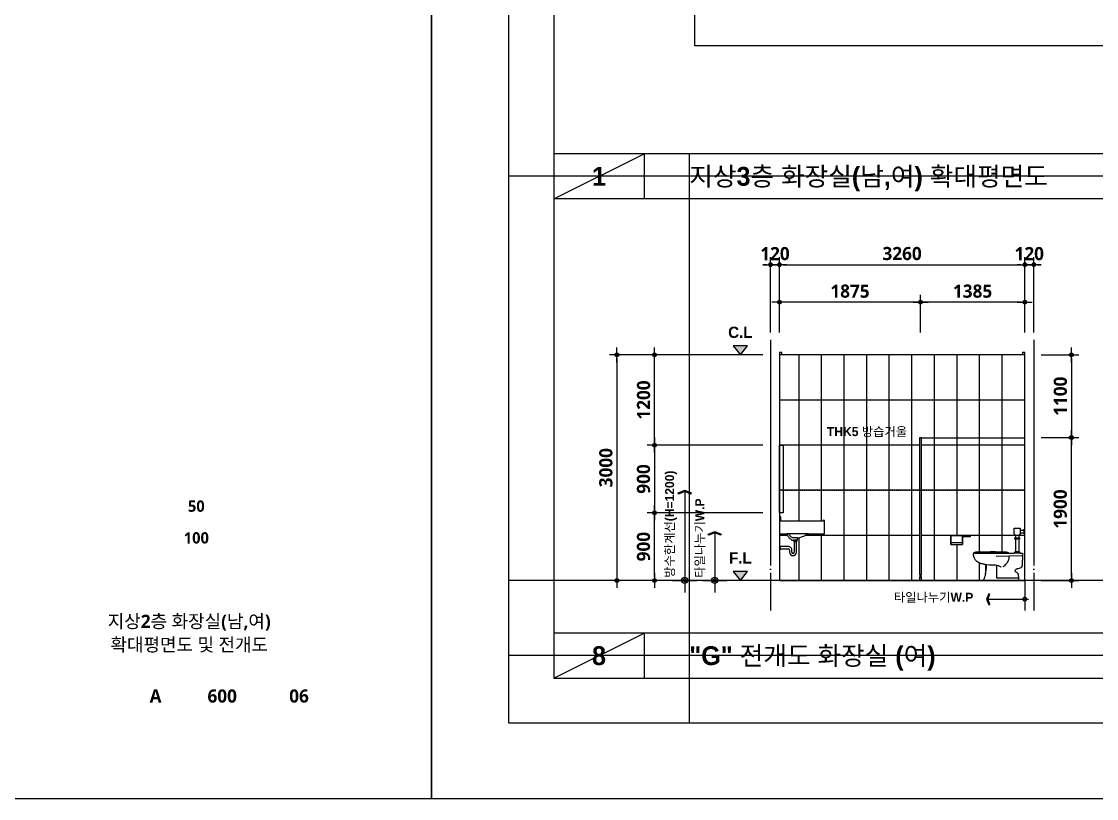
# Model space of a CAD drawing. Header units: millimetres. Extents: x 0 to 336000, y 0 to 30768.
# Drawn here: x 246549 to 260838, y 0 to 10334 of the extents above; entities that cross this region are included whole.
import ezdxf
from ezdxf.enums import TextEntityAlignment as Align

# ---------------------------------------------------------------- set-up
doc = ezdxf.new("R2010")
doc.units = ezdxf.units.MM
doc.header["$LTSCALE"] = 50
doc.linetypes.add('CEN', pattern=[62, 60, -1, 0, -1])
doc.linetypes.add('HID', pattern=[0.5, 0.25, -0.25])
doc.layers.get('Defpoints').update_dxf_attribs({"color": 153})
for name, color, linetype in [('A-ANNO-GRA1', 7, 'Continuous'), ('A-ANNO-LEAD', 4, 'Continuous'), ('A-ANNO-SYMB', 7, 'Continuous'), ('A-ANNO-TEXT1', 7, 'Continuous'), ('A-ANNO-TITL', 7, 'Continuous'), ('A-CEN', 1, 'CEN'), ('A-FLOR-TOIL-ELE2', 4, 'Continuous'), ('A-FLOR-TOIL-TILE', 8, 'Continuous'), ('A-ST-AXIS-DIM', 7, 'Continuous'), ('CEN', 1, 'Continuous'), ('DIM', 7, 'Continuous'), ('ELE2', 3, 'Continuous'), ('HID', 7, 'HID'), ('TIL', 8, 'Continuous'), ('TO', 4, 'Continuous')]:
    doc.layers.add(name, color=color, linetype=linetype)
doc.layers.add('G(그리드1)', color=185, linetype='Continuous', plot=False)
doc.layers.add('G(그리드2)', color=235, linetype='Continuous', plot=False)
doc.styles.add('2020음성 1차', font='나눔고딕Bold.ttf')
doc.styles.add('SH_진천_나눔', font='')
doc.styles.get('SH_진천_나눔').set_extended_font_data('NanumGothic', bold=True)
doc.dimstyles.new('SHP 50', dxfattribs={"dimscale": 50, "dimtxt": 3.5, "dimasz": 1, "dimexe": 2, "dimexo": 2, "dimgap": 1, "dimtad": 1, "dimdec": 0, "dimzin": 0, "dimdsep": 46, "dimtxsty": 'SH_진천_나눔', "dimblk": 'DIMDOT', "dimcen": 0.09, "dimclrd": 256, "dimclre": 256, "dimclrt": 3, "dimadec": 0, "dimazin": 1, "dimtfac": 1, "dimtdec": 0, "dimtix": 1, "dimtmove": 2, "dimatfit": 0, "dimldrblk": 'DIMDOT', "dimfxl": 1, "dimtolj": 1, "dimtzin": 0, "dimlwd": -1, "dimlwe": -1, "dimarcsym": 0})

# ---------------------------------------------------------------- blocks, each defined once
blk = doc.blocks.new('DIMDOT')
at = {"color": 0}
blk.add_line((-2, 0), (2, 0), dxfattribs=at)
for radius in [0.5, 0.25]:
    blk.add_circle((0, 0), radius, dxfattribs=at)
blk = doc.blocks.new('*D22641')
at = {"layer": 'A-ST-AXIS-DIM'}
for p, q in [((256504, 6200), (256504, 7200)), ((256624, 6200), (256624, 7200)), ((256454, 7100), (256404, 7100)), ((256624, 7100), (256504, 7100)), ((256674, 7100), (256724, 7100))]:
    blk.add_line(p, q, dxfattribs=at)
at = {"layer": 'Defpoints', "color": 0}
for p in [(256504, 7100), (256504, 6100), (256624, 6100)]:
    blk.add_point(p, dxfattribs=at)
at = {"layer": 'A-ST-AXIS-DIM', "linetype": 'ByBlock', "xscale": 50, "yscale": 50, "zscale": 50}
blk.add_blockref('DIMDOT', (256504, 7100), dxfattribs=at)
at = {"layer": 'A-ST-AXIS-DIM', "linetype": 'ByBlock', "xscale": 50, "yscale": 50, "zscale": 50, "rotation": 180}
blk.add_blockref('DIMDOT', (256624, 7100), dxfattribs=at)
at = {"layer": 'A-ST-AXIS-DIM', "color": 3, "insert": (256564, 7246), "char_height": 175, "attachment_point": 5, "style": 'SH_진천_나눔'}
blk.add_mtext('\\A1;120', dxfattribs=at)
blk = doc.blocks.new('*D22642')
at = {"layer": 'A-ST-AXIS-DIM'}
for p, q in [((256624, 6200), (256624, 7200)), ((259884, 6200), (259884, 7200)), ((256674, 7100), (259834, 7100))]:
    blk.add_line(p, q, dxfattribs=at)
at = {"layer": 'Defpoints', "color": 0}
for p in [(259884, 7100), (256624, 6100), (259884, 6100)]:
    blk.add_point(p, dxfattribs=at)
at = {"layer": 'A-ST-AXIS-DIM', "linetype": 'ByBlock', "xscale": 50, "yscale": 50, "zscale": 50, "rotation": 180}
blk.add_blockref('DIMDOT', (256624, 7100), dxfattribs=at)
at = {"layer": 'A-ST-AXIS-DIM', "linetype": 'ByBlock', "xscale": 50, "yscale": 50, "zscale": 50}
blk.add_blockref('DIMDOT', (259884, 7100), dxfattribs=at)
at = {"layer": 'A-ST-AXIS-DIM', "color": 3, "insert": (258254, 7247), "char_height": 175, "attachment_point": 5, "style": 'SH_진천_나눔'}
blk.add_mtext('\\A1;3260', dxfattribs=at)
blk = doc.blocks.new('*D22643')
at = {"layer": 'A-ST-AXIS-DIM'}
for p, q in [((259884, 6200), (259884, 7200)), ((260004, 6200), (260004, 7200)), ((259834, 7100), (259784, 7100)), ((259884, 7100), (260004, 7100)), ((260054, 7100), (260104, 7100))]:
    blk.add_line(p, q, dxfattribs=at)
at = {"layer": 'Defpoints', "color": 0}
for p in [(260004, 7100), (259884, 6100), (260004, 6100)]:
    blk.add_point(p, dxfattribs=at)
at = {"layer": 'A-ST-AXIS-DIM', "linetype": 'ByBlock', "xscale": 50, "yscale": 50, "zscale": 50}
blk.add_blockref('DIMDOT', (259884, 7100), dxfattribs=at)
at = {"layer": 'A-ST-AXIS-DIM', "linetype": 'ByBlock', "xscale": 50, "yscale": 50, "zscale": 50, "rotation": 180}
blk.add_blockref('DIMDOT', (260004, 7100), dxfattribs=at)
at = {"layer": 'A-ST-AXIS-DIM', "color": 3, "insert": (259944, 7246), "char_height": 175, "attachment_point": 5, "style": 'SH_진천_나눔'}
blk.add_mtext('\\A1;120', dxfattribs=at)
blk = doc.blocks.new('*D22644')
at = {"layer": 'A-ST-AXIS-DIM'}
for p, q in [((256404, 5900), (254364, 5900)), ((254464, 5850), (254464, 2950)), ((256404, 2900), (254364, 2900))]:
    blk.add_line(p, q, dxfattribs=at)
at = {"layer": 'Defpoints', "color": 0}
for p in [(256504, 5900), (254464, 2900), (256504, 2900)]:
    blk.add_point(p, dxfattribs=at)
at = {"layer": 'A-ST-AXIS-DIM', "linetype": 'ByBlock', "xscale": 50, "yscale": 50, "zscale": 50}
for p, rotation in [((254464, 5900), 90), ((254464, 2900), 270)]:
    blk.add_blockref('DIMDOT', p, dxfattribs=dict(at, rotation=rotation))
at = {"layer": 'A-ST-AXIS-DIM', "color": 3, "insert": (254317, 4400), "char_height": 175, "attachment_point": 5, "rotation": 90, "style": 'SH_진천_나눔'}
blk.add_mtext('\\A1;3000', dxfattribs=at)
blk = doc.blocks.new('*D22645')
at = {"layer": 'A-ST-AXIS-DIM'}
for p, q in [((256404, 5900), (254864, 5900)), ((254964, 4750), (254964, 5850)), ((256404, 4700), (254864, 4700))]:
    blk.add_line(p, q, dxfattribs=at)
at = {"layer": 'Defpoints', "color": 0}
for p in [(254964, 5900), (256504, 5900), (256504, 4700)]:
    blk.add_point(p, dxfattribs=at)
at = {"layer": 'A-ST-AXIS-DIM', "linetype": 'ByBlock', "xscale": 50, "yscale": 50, "zscale": 50}
for p, rotation in [((254964, 5900), 90), ((254964, 4700), 270)]:
    blk.add_blockref('DIMDOT', p, dxfattribs=dict(at, rotation=rotation))
at = {"layer": 'A-ST-AXIS-DIM', "color": 3, "insert": (254818, 5300), "char_height": 175, "attachment_point": 5, "rotation": 90, "style": 'SH_진천_나눔'}
blk.add_mtext('\\A1;1200', dxfattribs=at)
blk = doc.blocks.new('*D22646')
at = {"layer": 'A-ST-AXIS-DIM'}
for p, q in [((256404, 4700), (254864, 4700)), ((254964, 4650), (254964, 3850)), ((256404, 3800), (254864, 3800))]:
    blk.add_line(p, q, dxfattribs=at)
at = {"layer": 'Defpoints', "color": 0}
for p in [(256504, 4700), (254964, 3800), (256504, 3800)]:
    blk.add_point(p, dxfattribs=at)
at = {"layer": 'A-ST-AXIS-DIM', "linetype": 'ByBlock', "xscale": 50, "yscale": 50, "zscale": 50}
for p, rotation in [((254964, 4700), 90), ((254964, 3800), 270)]:
    blk.add_blockref('DIMDOT', p, dxfattribs=dict(at, rotation=rotation))
at = {"layer": 'A-ST-AXIS-DIM', "color": 3, "insert": (254817, 4250), "char_height": 175, "attachment_point": 5, "rotation": 90, "style": 'SH_진천_나눔'}
blk.add_mtext('\\A1;900', dxfattribs=at)
blk = doc.blocks.new('*D22647')
at = {"layer": 'A-ST-AXIS-DIM'}
for p, q in [((260104, 4800), (260604, 4800)), ((260504, 2950), (260504, 4750)), ((260104, 2900), (260604, 2900))]:
    blk.add_line(p, q, dxfattribs=at)
at = {"layer": 'Defpoints', "color": 0}
for p in [(260004, 4800), (260504, 4800), (260004, 2900)]:
    blk.add_point(p, dxfattribs=at)
at = {"layer": 'A-ST-AXIS-DIM', "linetype": 'ByBlock', "xscale": 50, "yscale": 50, "zscale": 50}
for p, rotation in [((260504, 4800), 90), ((260504, 2900), 270)]:
    blk.add_blockref('DIMDOT', p, dxfattribs=dict(at, rotation=rotation))
at = {"layer": 'A-ST-AXIS-DIM', "color": 3, "insert": (260357, 3850), "char_height": 175, "attachment_point": 5, "rotation": 90, "style": 'SH_진천_나눔'}
blk.add_mtext('\\A1;1900', dxfattribs=at)
blk = doc.blocks.new('*D22648')
at = {"layer": 'A-ST-AXIS-DIM'}
for p, q in [((260104, 5900), (260604, 5900)), ((260504, 5850), (260504, 4850)), ((260104, 4800), (260604, 4800))]:
    blk.add_line(p, q, dxfattribs=at)
at = {"layer": 'Defpoints', "color": 0}
for p in [(260004, 5900), (260004, 4800), (260504, 4800)]:
    blk.add_point(p, dxfattribs=at)
at = {"layer": 'A-ST-AXIS-DIM', "linetype": 'ByBlock', "xscale": 50, "yscale": 50, "zscale": 50}
for p, rotation in [((260504, 5900), 90), ((260504, 4800), 270)]:
    blk.add_blockref('DIMDOT', p, dxfattribs=dict(at, rotation=rotation))
at = {"layer": 'A-ST-AXIS-DIM', "color": 3, "insert": (260358, 5350), "char_height": 175, "attachment_point": 5, "rotation": 90, "style": 'SH_진천_나눔'}
blk.add_mtext('\\A1;1100', dxfattribs=at)
blk = doc.blocks.new('*D22649')
at = {"layer": 'A-ST-AXIS-DIM'}
for p, q in [((256624, 6200), (256624, 6700)), ((258449, 6600), (256674, 6600)), ((258499, 6200), (258499, 6700))]:
    blk.add_line(p, q, dxfattribs=at)
at = {"layer": 'Defpoints', "color": 0}
for p in [(256624, 6600), (256624, 6100), (258499, 6100)]:
    blk.add_point(p, dxfattribs=at)
at = {"layer": 'A-ST-AXIS-DIM', "linetype": 'ByBlock', "xscale": 50, "yscale": 50, "zscale": 50, "rotation": 180}
blk.add_blockref('DIMDOT', (256624, 6600), dxfattribs=at)
at = {"layer": 'A-ST-AXIS-DIM', "linetype": 'ByBlock', "xscale": 50, "yscale": 50, "zscale": 50}
blk.add_blockref('DIMDOT', (258499, 6600), dxfattribs=at)
at = {"layer": 'A-ST-AXIS-DIM', "color": 3, "insert": (257561, 6747), "char_height": 175, "attachment_point": 5, "style": 'SH_진천_나눔'}
blk.add_mtext('\\A1;1875', dxfattribs=at)
blk = doc.blocks.new('*D22650')
at = {"layer": 'A-ST-AXIS-DIM'}
for p, q in [((258499, 6200), (258499, 6700)), ((259834, 6600), (258549, 6600)), ((259884, 6200), (259884, 6700))]:
    blk.add_line(p, q, dxfattribs=at)
at = {"layer": 'Defpoints', "color": 0}
for p in [(258499, 6600), (258499, 6100), (259884, 6100)]:
    blk.add_point(p, dxfattribs=at)
at = {"layer": 'A-ST-AXIS-DIM', "linetype": 'ByBlock', "xscale": 50, "yscale": 50, "zscale": 50, "rotation": 180}
blk.add_blockref('DIMDOT', (258499, 6600), dxfattribs=at)
at = {"layer": 'A-ST-AXIS-DIM', "linetype": 'ByBlock', "xscale": 50, "yscale": 50, "zscale": 50}
blk.add_blockref('DIMDOT', (259884, 6600), dxfattribs=at)
at = {"layer": 'A-ST-AXIS-DIM', "color": 3, "insert": (259191, 6747), "char_height": 175, "attachment_point": 5, "style": 'SH_진천_나눔'}
blk.add_mtext('\\A1;1385', dxfattribs=at)
blk = doc.blocks.new('ARROWX')
blk.add_lwpolyline([(-0.2, -0.5), (-0.293, -0.463), (-0.108, 0), (-0.293, 0.463), (-0.2, 0.5), (0, 0)], close=True)
for points in [[(-0.2, 0.5), (-0.293, 0.463), (0, 0), (-0.108, 0)], [(0, 0), (-0.108, 0), (-0.2, -0.5), (-0.293, -0.463)]]:
    blk.add_solid(points)
blk = doc.blocks.new('Z_DOT')
at = {"layer": 'DIM', "color": 0}
for p, q in [((0, -3), (0, 3)), ((-3, 0), (3, 0))]:
    blk.add_line(p, q, dxfattribs=at)
for radius in [0.75, 0.375]:
    blk.add_circle((0, 0), radius, dxfattribs=at)
blk = doc.blocks.new('_CIDOTB')
at = {"color": 0, "linetype": 'ByBlock'}
blk.add_line((2, 0), (-1, 0), dxfattribs=at)
blk.add_circle((0, 0), 0.5, dxfattribs=at)
blk = doc.blocks.new('*D22651')
at = {"layer": 'A-ST-AXIS-DIM'}
for p, q in [((256404, 3800), (254864, 3800)), ((254964, 2950), (254964, 3750)), ((256404, 2900), (254864, 2900))]:
    blk.add_line(p, q, dxfattribs=at)
at = {"layer": 'Defpoints', "color": 0}
for p in [(254964, 3800), (256504, 3800), (256504, 2900)]:
    blk.add_point(p, dxfattribs=at)
at = {"layer": 'A-ST-AXIS-DIM', "linetype": 'ByBlock', "xscale": 50, "yscale": 50, "zscale": 50}
for p, rotation in [((254964, 3800), 90), ((254964, 2900), 270)]:
    blk.add_blockref('DIMDOT', p, dxfattribs=dict(at, rotation=rotation))
at = {"layer": 'A-ST-AXIS-DIM', "color": 3, "insert": (254817, 3350), "char_height": 175, "attachment_point": 5, "rotation": 90, "style": 'SH_진천_나눔'}
blk.add_mtext('\\A1;900', dxfattribs=at)

msp = doc.modelspace()

# ---------------------------------------------------------------- hatches: boundary and pattern name
at = {"layer": 'A-ANNO-SYMB', "transparency": 33554687}
h = msp.add_hatch(color=256, dxfattribs=at)
h.dxf.hatch_style = 1
h.paths.add_polyline_path([(256199.3, 6020.5), (256008.4, 6020.5), (256103.9, 5900)])
h = msp.add_hatch(color=256, dxfattribs=at)
h.dxf.hatch_style = 1
h.paths.add_polyline_path([(256199.3, 3020.5), (256008.4, 3020.5), (256103.9, 2900)])

# ---------------------------------------------------------------- linework, layer by layer
at = {"layer": 'A-ANNO-GRA1'}
for p, q in [((287900, 8575), (253625.2, 8575)), ((254825.2, 8575), (254825.2, 7975)), ((287900, 7975), (253625.2, 7975)), ((287900, 2200), (253625.2, 2200)), ((254825.2, 2200), (254825.2, 1600))]:
    msp.add_line(p, q, dxfattribs=at)
msp.add_lwpolyline([(253625.2, 27100), (253625.2, 1600), (287900, 1600), (287900, 27100)], close=True, dxfattribs=at)
at = {"layer": 'A-ANNO-LEAD'}
msp.add_lwpolyline([(256650.8, 4447.5, 0, 40, 0), (256717.7, 4547.1, 0, 0, 0), (256939.6, 4878.1, 0, 0, 0), (257189.6, 4878.1, 0, 0, 0)], format="xyseb", dxfattribs=at)
at = {"layer": 'A-ANNO-SYMB'}
for p, q in [((255363.9, 4081.4), (255363.9, 3001.4)), ((255763.9, 3525.4), (255763.9, 3062)), ((259397.8, 2650), (259783.9, 2650))]:
    msp.add_line(p, q, dxfattribs=at)
at = {"layer": 'A-ANNO-SYMB', "transparency": 33554687}
for points in [[(256199.3, 6020.5), (256008.4, 6020.5), (256103.9, 5900)], [(256199.3, 3020.5), (256008.4, 3020.5), (256103.9, 2900)]]:
    msp.add_lwpolyline(points, close=True, dxfattribs=at)
at = {"layer": 'A-CEN'}
for p, q in [((256503.9, 6100), (256503.9, 2500)), ((260003.9, 6100), (260003.9, 2500))]:
    msp.add_line(p, q, dxfattribs=at)
at = {"layer": 'A-FLOR-TOIL-ELE2'}
for p, q in [((258902.9, 3499.1), (259058.9, 3499.1)), ((258902.9, 3499.1), (258902.9, 3379.1)), ((258902.9, 3379.1), (258902.9, 3499.1)), ((259158.9, 3499.1), (259058.9, 3499.1)), ((259058.9, 3499.1), (259058.9, 3379.1)), ((259058.9, 3379.1), (259058.9, 3499.1)), ((259158.9, 3479.1), (259058.9, 3479.1)), ((259158.9, 3499.1), (259158.9, 3479.1)), ((259803.9, 3499.1), (259763.9, 3499.1)), ((259763.9, 3469.1), (259803.9, 3469.1)), ((259803.9, 3449.1), (259763.9, 3449.1)), ((259823.9, 3569.1), (259823.9, 3529.1)), ((259873.9, 3569.1), (259873.9, 3529.1)), ((258902.9, 3404.1), (259058.9, 3404.1)), ((258902.9, 3399.1), (258902.9, 3379.1)), ((258902.9, 3379.1), (259058.9, 3379.1)), ((259843.9, 3229.1), (259503.9, 3219.1)), ((259813.9, 3274.1), (259753.9, 3274.1)), ((259803.9, 3279.1), (259763.9, 3279.1)), ((259363.9, 3109.8), (259363.9, 2984.1)), ((259513.9, 2929.1), (259513.9, 3099.1)), ((259798.9, 2929.1), (259513.9, 2929.1))]:
    msp.add_line(p, q, dxfattribs=at)
for points in [[(258483.9, 2979.1), (258513.9, 2979.1), (258513.9, 4799.1), (258483.9, 4799.1)], [(258503.9, 2949.1), (258493.9, 2949.1), (258493.9, 2979.1), (258503.9, 2979.1)]]:
    msp.add_lwpolyline(points, close=True, dxfattribs=at)
for points in [[(259798.9, 2899.1), (259348.9, 2899.1, -0.5766821), (259340.4, 2913.8, 0.0999378), (259363.9, 2984.1), (259373.9, 3069.1, 0.0164649), (259374.2, 3078.8, 0.0154745), (259373.9, 3089.1, 0.0650559), (259372.8, 3094.6, 0.0347128), (259368.9, 3104.1, 0.1313089), (259363.9, 3109.7, 0.0884774), (259353.9, 3114.1, -0.0055303), (259311.1, 3121.4, -0.0191673), (259298.9, 3124.1, -0.0518299), (259282.7, 3130.2, -0.032539), (259258.9, 3144.1, -0.0479468), (259237, 3162.2, -0.0636254), (259223.9, 3179.1, -0.0315973), (259214.4, 3197.8, -0.0383776), (259208.9, 3214.1, -0.0135161), (259205.8, 3227.7, -0.0163211), (259203.9, 3239.1, -0.0330412), (259203.3, 3247.6, -0.0426563), (259203.9, 3254.1, -0.1549414), (259207.7, 3261.6, -0.1989124), (259213.9, 3264.1), (259468.9, 3264.1), (259743.9, 3264.1), (259748.9, 3274.1), (259753.9, 3274.1), (259753.9, 3279.1), (259763.9, 3279.1), (259763.9, 3449.1), (259753.9, 3449.1), (259753.9, 3469.1), (259763.9, 3469.1), (259763.9, 3499.1), (259743.9, 3519.1), (259743.9, 3594.1), (259823.9, 3594.1), (259823.9, 3569.1), (259873.9, 3569.1), (259873.9, 3579.1), (259883.9, 3584.1)], [(259883.9, 3514.1), (259873.9, 3524.1), (259873.9, 3529.1), (259823.9, 3529.1), (259823.9, 3519.1), (259803.9, 3499.1), (259803.9, 3469.1), (259813.9, 3469.1), (259813.9, 3449.1), (259803.9, 3449.1), (259803.9, 3279.1), (259813.9, 3279.1), (259813.9, 3274.1), (259818.9, 3274.1), (259823.9, 3264.1), (259853.9, 3264.1), (259853.9, 3204.1), (259853.9, 3174.1, -0.4142136), (259851.4, 3171.6, 0.4142136), (259848.9, 3169.1), (259848.9, 3134.1), (259848.9, 3099.1, -0.0954146), (259846.1, 3084.9, -0.1061955), (259838.9, 3074.1, -0.0760075), (259831.4, 3068.9, -0.0280162), (259808.9, 3059.1, -0.0760763), (259782.7, 3053.8, 0.1407596), (259768.9, 3049.1, 0.0445652), (259764, 3045.1, 0.0360624), (259758.9, 3039.1, 0.04442), (259754.9, 3032.8, 0.0885716), (259753.9, 3029.1, 0.1444756), (259754.9, 3023.7, 0.1305202), (259758.9, 3019.1), (259773.9, 3009.1), (259788.9, 2999.1, -0.1667819), (259790.4, 2997.2, -0.0297034), (259793.9, 2984.1, -0.0152699), (259795.1, 2976.9, -0.0039741), (259798.9, 2949.1, -0.0315106), (259801.8, 2902.1, -0.4142136), (259798.9, 2899.1)], [(259673.9, 3224.1, 0.0105575), (259674.1, 3214.3, 0.020332), (259673.9, 3209.1, 0.0151462), (259671.4, 3187.4, 0.0245814), (259668.9, 3174.1, 0.0559194), (259662.8, 3157.6, 0.0359211), (259648.9, 3134.1, 0.0278972), (259636, 3117.6, 0.0181769), (259613.9, 3094.1, 0.0339544), (259607.6, 3088.8, 0.0166436), (259593.9, 3079.1)], [(259353.9, 3114.1, 0.0497367), (259465.4, 3107.6, -0.0871938), (259528.9, 3099.1, -0.0184175), (259540.5, 3095, -0.015676), (259553.9, 3089.1, -0.0362152), (259559.6, 3085.9, -0.0207883), (259568.9, 3079.1)]]:
    msp.add_lwpolyline(points, format="xyb", dxfattribs=at)
for points in [[(259663.9, 3269.1), (259428.9, 3269.1), (259208.9, 3269.1, 0.6681786), (259208.6, 3269.7, 0.0416159), (259213.9, 3274.1, 0.145358), (259232, 3280.4, 0.0123166), (259453.9, 3284.1, 0.0048499), (259622.5, 3281.2, 0.0495317), (259638.9, 3279.1, 0.0388998), (259664.3, 3271.2, 0.8257928)], [(258498.9, 2899.1), (258488.9, 2899.1), (258488.9, 2944.1, -0.4142136), (258493.9, 2949.1), (258503.9, 2949.1, -0.4142136), (258508.9, 2944.1), (258508.9, 2899.1)]]:
    msp.add_lwpolyline(points, format="xyb", close=True, dxfattribs=at)
msp.add_lwpolyline([(259823.9, 3264.1), (259743.9, 3264.1)], dxfattribs=at)
at = {"layer": 'A-FLOR-TOIL-TILE'}
for p, q in [((259883.9, 5900), (256623.9, 5900)), ((256883.9, 3690), (256883.9, 5900)), ((257183.9, 3690), (257183.9, 5900)), ((257483.9, 2900), (257483.9, 5900)), ((257783.9, 2900), (257783.9, 5900)), ((258083.9, 2900), (258083.9, 5900)), ((258383.9, 2900), (258383.9, 5900)), ((258683.9, 2900), (258683.9, 5900)), ((258983.9, 3499.1), (258983.9, 5900)), ((259283.9, 3280.3), (259283.9, 5900)), ((259583.9, 3269.1), (259583.9, 5900)), ((259883.9, 5300), (256623.9, 5300)), ((258483.9, 4700), (256623.9, 4700)), ((259883.9, 4700), (258513.9, 4700)), ((259883.9, 4100), (256623.9, 4100)), ((256731.9, 3500), (256623.9, 3500)), ((256883.9, 2900), (256883.9, 3467.3)), ((258483.9, 3500), (256967.2, 3500)), ((257183.9, 2900), (257183.9, 3520)), ((259883.9, 3500), (258513.9, 3500)), ((258983.9, 2900), (258983.9, 3379.1)), ((259283.9, 3264.1), (259283.9, 3269.1)), ((259283.9, 2900), (259283.9, 3129.6))]:
    msp.add_line(p, q, dxfattribs=at)
at = {"layer": 'CEN'}
msp.add_line((259883.9, 2900), (259883.9, 2500), dxfattribs=at)
at = {"layer": 'Defpoints'}
for points in [[(252000, 0), (252000, 29700), (210000, 29700), (210000, 0)], [(294000, 0), (294000, 29700), (252000, 29700), (252000, 0)], [(253025.2, 28700), (288500, 28700), (288500, 1000), (253025.2, 1000)]]:
    msp.add_lwpolyline(points, close=True, dxfattribs=at)
at = {"layer": 'ELE2'}
msp.add_lwpolyline([(259883.9, 5900), (259883.9, 5930), (259853.9, 5930), (259853.9, 5900), (256653.9, 5900), (256653.9, 5930), (256623.9, 5930), (256623.9, 5900), (256623.9, 2900), (259883.9, 2900)], close=True, dxfattribs=at)
at = {"layer": 'G(그리드1)'}
msp.add_line((288500, 2900), (253025.2, 2900), dxfattribs=at)
msp.add_lwpolyline([(255496.9, 25662.5), (269196.9, 25662.5), (269196.9, 10012.5), (255496.9, 10012.5)], close=True, dxfattribs=at)
at = {"layer": 'G(그리드2)'}
for p, q in [((253625.2, 7975), (254825.2, 8575)), ((255425.2, 8575), (255425.2, 1000)), ((288500, 8275), (253025.2, 8275)), ((253625.2, 1600), (254825.2, 2200)), ((288500, 1900), (253025.2, 1900))]:
    msp.add_line(p, q, dxfattribs=at)
at = {"layer": 'HID', "ltscale": 1000}
msp.add_line((258513.9, 4799.1), (259883.9, 4799.1), dxfattribs=at)
at = {"layer": 'HID'}
msp.add_line((256623.9, 4100), (259883.9, 4100), dxfattribs=at)
at = {"layer": 'TIL'}
msp.add_line((256623.9, 4100), (256623.9, 4100), dxfattribs=at)
msp.add_line((256623.9, 4100), (256623.9, 4100), dxfattribs=at)
at = {"layer": 'TO'}
for p, q in [((256623.9, 4100), (256623.9, 4100)), ((256633.9, 3750), (256623.9, 3750)), ((256623.9, 3750), (256623.9, 3520)), ((256643.9, 3690), (256643.9, 3740)), ((257203.9, 3690), (256643.9, 3690)), ((257223.9, 3520), (257223.9, 3690)), ((256623.9, 3520), (256721.6, 3520)), ((257009.6, 3520), (256721.6, 3520)), ((256803.9, 3435), (256808.9, 3435)), ((256808.9, 3435), (256808.9, 3425)), ((256858.9, 3425), (256858.9, 3435)), ((256858.9, 3435), (256863.9, 3435)), ((256863.9, 3445), (256863.9, 3465)), ((256863.9, 3435), (256863.9, 3445)), ((257009.6, 3520), (257223.9, 3520)), ((256623.9, 3365), (256623.9, 3305)), ((256633.9, 3360), (256623.9, 3365)), ((256623.9, 3305), (256633.9, 3310)), ((256633.9, 3350), (256633.9, 3360)), ((256633.9, 3350), (256633.9, 3320)), ((256733.9, 3350), (256633.9, 3350)), ((256633.9, 3310), (256633.9, 3320)), ((256633.9, 3320), (256738.9, 3320)), ((256758.9, 3305), (256758.9, 3275)), ((256788.9, 3275), (256788.9, 3305)), ((256808.9, 3425), (256813.9, 3425)), ((256853.9, 3425), (256813.9, 3425)), ((256813.9, 3425), (256813.9, 3415)), ((256813.9, 3415), (256818.9, 3415)), ((256818.9, 3415), (256818.9, 3275)), ((256848.9, 3415), (256818.9, 3415)), ((256848.9, 3275), (256848.9, 3415)), ((256848.9, 3415), (256853.9, 3415)), ((256853.9, 3415), (256853.9, 3425)), ((256853.9, 3425), (256858.9, 3425))]:
    msp.add_line(p, q, dxfattribs=at)
msp.add_lwpolyline([(256673.9, 4700), (256673.9, 3800), (256623.9, 3800), (256623.9, 4700)], close=True, dxfattribs=at)
for points in [[(256863.9, 3465), (256833.9, 3465), (256803.9, 3465, -0.1164338), (256798, 3466.4, -0.0425052), (256783.9, 3475, -0.0379763), (256769.2, 3487.6, -0.0806116), (256763.9, 3495), (256751.4, 3520)], [(256858.9, 3435), (256833.9, 3435), (256808.9, 3435, -0.0091466)]]:
    msp.add_lwpolyline(points, format="xyb", dxfattribs=at)
for centre, radius, start, end in [((256633.9, 3740), 10, 0, 90), ((257213.9, 3690), 10, 0, 180), ((256849.7, 3575.6), 139.7, 203.44196, 205.6975), ((258263.9, 4256.1), 1709, 205.6975, 206.56505), ((256869.5, 3558.9), 150, 206.56505, 209.49345), ((256832.5, 3537.9), 107.5, 209.49345, 216.8699), ((256803.2, 3516), 70.9, 216.8699, 225.95727), ((256787.9, 3500.2), 49, 225.95727, 238.47805), ((256716.3, 3383.5), 88, 49.14379, 58.47805), ((256743, 3414.2), 47.3, 38.98998, 49.14379), ((256797.2, 3458.2), 22.6, 218.98998, 233.71212), ((256786.6, 3443.7), 4.63, 233.71212, 255.96376), ((256910.6, 3939.5), 515.7, 255.96376, 258.05974), ((256863.9, 3551.7), 86.7, 270, 289.79888), ((256538.4, 4455.8), 1047.6, 289.79888, 295.46834), ((256067.9, 5443.5), 2141.7, 295.46834, 296.08356), ((256743, 3305), 45.9, 0, 101.42119), ((256743.3, 3305), 15.6, 0, 106.2602), ((256803.9, 3275), 45, 180, 0), ((256803.9, 3275), 15, 180, 0)]:
    msp.add_arc(centre, radius, start, end, dxfattribs=at)

# ---------------------------------------------------------------- block references
at = {"layer": 'A-ANNO-SYMB'}
for name, p, xscale, yscale, zscale, rotation in [('ARROWX', (255363.9, 4100), 172.7999999999884, 172.7999999999884, 172.7999999999884, 90), ('ARROWX', (255763.9, 3551.2), 172.7999999999884, 172.7999999999884, 172.7999999999884, 90), ('Z_DOT', (255363.9, 2900), 54, 54, 54, 270), ('Z_DOT', (255763.9, 2900), 54, 54, 54, 270)]:
    msp.add_blockref(name, p, dxfattribs=dict(at, xscale=xscale, yscale=yscale, zscale=zscale, rotation=rotation))
for name, p, xscale, yscale, zscale in [('ARROWX', (259376.2, 2650), -144, 144, 144), ('_CIDOTB', (259883.9, 2650), -50, 50, 50)]:
    msp.add_blockref(name, p, dxfattribs=dict(at, xscale=xscale, yscale=yscale, zscale=zscale))

# ---------------------------------------------------------------- texts
at = {"layer": 'A-ANNO-TEXT1', "style": '2020음성 1차'}
for s, height, p in [('지상3층 화장실(남,여) 확대평면도 ', 250, (255425.2, 8275)), ('타일나누기W.P', 120, (258144.5, 2676.4)), ('"G" 전개도 화장실 (여)', 250, (255425.2, 1900))]:
    msp.add_text(s, height=height, dxfattribs=at).set_placement(p, align=Align.MIDDLE_LEFT)
for s, height, p in [('1', 250, (254225.2, 8275)), ('C.L', 150, (256103.9, 6200.5)), ('F.L', 150, (256103.9, 3200.5)), ('8', 250, (254225.2, 1900))]:
    msp.add_text(s, height=height, dxfattribs=at).set_placement(p, align=Align.MIDDLE_CENTER)
msp.add_text('THK5 방습거울', height=120, dxfattribs=at).set_placement((257254.9, 4819.5))
for s, p in [('방수한계선(H=1200)', (255223.7, 2934.9)), ('타일나누기W.P', (255623.7, 2934.9))]:
    msp.add_text(s, height=120, rotation=90, dxfattribs=at).set_placement(p)
at = {"layer": 'A-ANNO-TITL', "style": 'SH_진천_나눔'}
for s, height, p in [('50', 150, (248872.6, 3888.9)), ('100', 150, (248872.6, 3466.7)), ('지상2층 화장실(남,여)', 175, (248778.4, 2348.6)), ('확대평면도 및 전개도', 175, (248778.4, 2048.6)), ('A', 175, (248331.3, 1363.5)), ('600', 175, (249216.8, 1363.5)), ('06', 175, (250237.9, 1363.5))]:
    msp.add_text(s, height=height, dxfattribs=at).set_placement(p, align=Align.MIDDLE)

# ---------------------------------------------------------------- dimensions: what is measured, and where the dimension line sits
at = {"layer": 'A-ST-AXIS-DIM'}
for base, p1, p2, picture, middle in [((256503.9, 7100), (256623.9, 6100), (256503.9, 6100), '*D22641', (256563.9, 7246.2)), ((256623.9, 6600), (258498.9, 6100), (256623.9, 6100), '*D22649', (257561.4, 6746.6)), ((258498.9, 6600), (259883.9, 6100), (258498.9, 6100), '*D22650', (259191.4, 6746.6))]:
    dim = msp.add_linear_dim(base=base, p1=p1, p2=p2, dimstyle='SHP 50', override={"dimtxsty": 'SH_진천_나눔', "dimldrblk": 'DIMDOT'}, dxfattribs=at)
    dim.commit()
    dim.dimension.update_dxf_attribs({"geometry": picture, "text_midpoint": middle})
for base, p1, p2, angle, picture, middle in [((259883.9, 7100), (256623.9, 6100), (259883.9, 6100), 180, '*D22642', (258253.9, 7246.6)), ((260003.9, 7100), (259883.9, 6100), (260003.9, 6100), 180, '*D22643', (259943.9, 7246.2)), ((254463.9, 2900), (256503.9, 5900), (256503.9, 2900), 270, '*D22644', (254317.3, 4400)), ((254963.9, 5900), (256503.9, 4700), (256503.9, 5900), 90, '*D22645', (254817.7, 5300)), ((260503.9, 4800), (260003.9, 5900), (260003.9, 4800), 270, '*D22648', (260357.9, 5350)), ((260503.9, 4800), (260003.9, 2900), (260003.9, 4800), 90, '*D22647', (260357.3, 3850)), ((254963.9, 3800), (256503.9, 4700), (256503.9, 3800), 270, '*D22646', (254817.3, 4250)), ((254963.9, 3800), (256503.9, 2900), (256503.9, 3800), 90, '*D22651', (254817.3, 3350))]:
    dim = msp.add_linear_dim(base=base, p1=p1, p2=p2, angle=angle, dimstyle='SHP 50', override={"dimtxsty": 'SH_진천_나눔', "dimldrblk": 'DIMDOT'}, dxfattribs=at)
    dim.commit()
    dim.dimension.update_dxf_attribs({"geometry": picture, "text_midpoint": middle})

doc.saveas('drawing.dxf')
